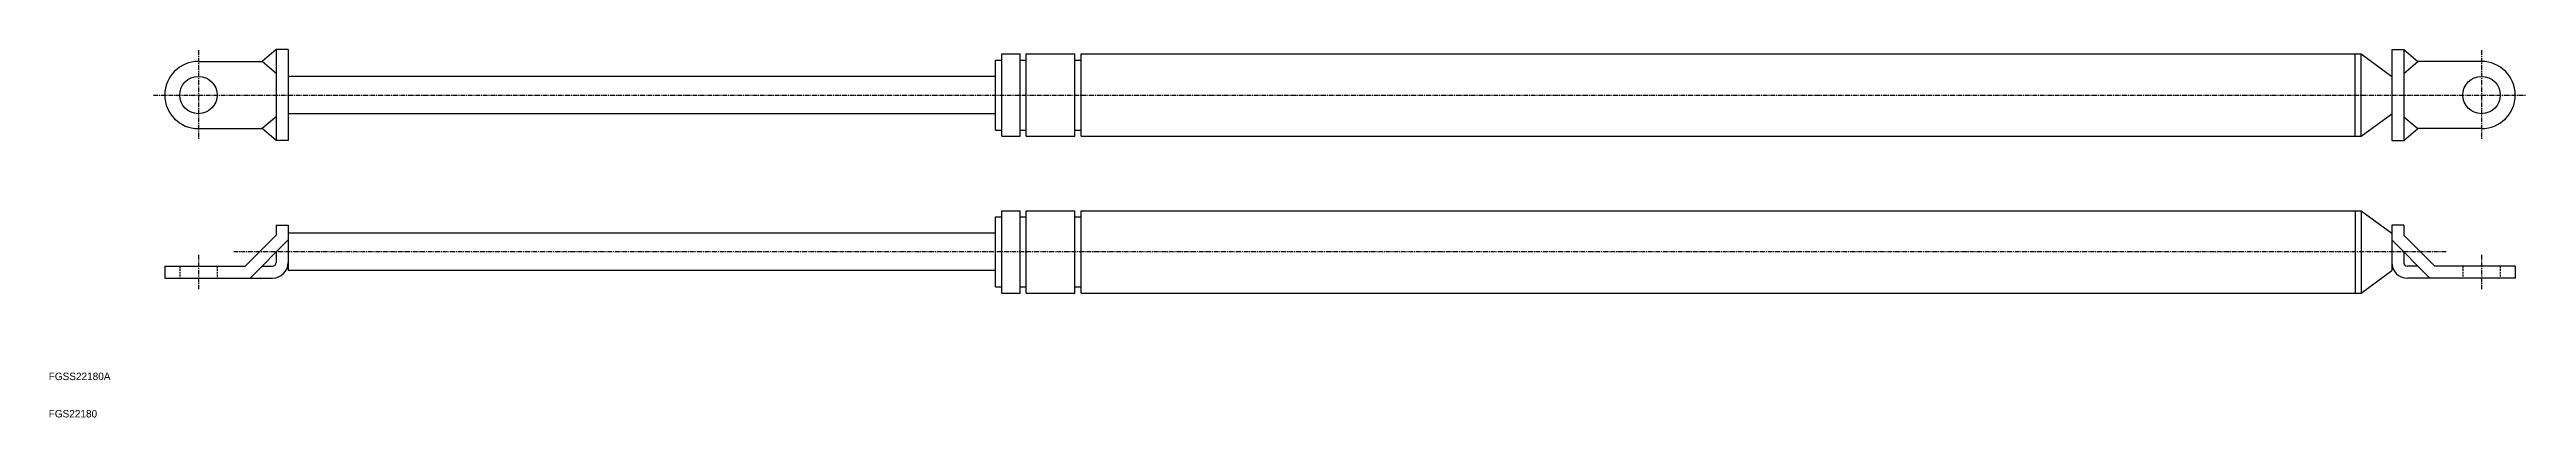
# Model space of a CAD drawing. Extents: x 10 to 672, y 10 to 108.
import ezdxf

# ---------------------------------------------------------------- set-up
doc = ezdxf.new("R2010")
doc.units = 0
doc.linetypes.add('CENTER', pattern=[2, 1.25, -0.25, 0.25, -0.25])
doc.linetypes.add('DASHED', pattern=[0.75, 0.5, -0.25])
doc.layers.get('0').update_dxf_attribs({"linetype": 'CONTINUOUS'})
doc.layers.add('CENTER', color=1, linetype='CENTER')

msp = doc.modelspace()

# ---------------------------------------------------------------- linework, layer by layer
at = {"color": 7, "linetype": 'CONTINUOUS'}
for p, q in [((70.8, 108.5), (67, 105.3)), ((70.8, 108.5), (70.8, 84.1)), ((74, 108.5), (70.8, 108.5)), ((74, 108.5), (74, 84.1)), ((264.63, 85.3), (264.63, 107.3)), ((264.63, 107.3), (269.52, 107.3)), ((269.52, 85.3), (269.52, 107.3)), ((271.15, 85.3), (271.15, 107.3)), ((271.15, 107.3), (284.19, 107.3)), ((284.19, 85.3), (284.19, 107.3)), ((285.82, 107.3), (627.85, 107.3)), ((285.82, 85.3), (285.82, 107.3)), ((626.22, 85.3), (626.22, 107.3)), ((627.85, 107.3), (636, 101.3)), ((627.85, 85.3), (627.85, 107.3)), ((636, 108.5), (636, 84.1)), ((636, 108.5), (639.2, 108.5)), ((639.2, 108.5), (639.2, 84.1)), ((639.2, 108.5), (643, 105.3)), ((50, 105.3), (67, 105.3)), ((70.8, 102.1), (67, 105.3)), ((263, 101.3), (74, 101.3)), ((263, 86.93), (263, 105.67)), ((263, 105.67), (264.63, 105.67)), ((269.52, 105.67), (271.15, 105.67)), ((284.19, 105.67), (285.82, 105.67)), ((639.2, 102.1), (643, 105.3)), ((660, 105.3), (643, 105.3)), ((50, 87.3), (67, 87.3)), ((70.8, 90.5), (67, 87.3)), ((70.8, 84.1), (67, 87.3)), ((263, 91.3), (74, 91.3)), ((263, 86.93), (264.63, 86.93)), ((269.52, 86.93), (271.15, 86.93)), ((284.19, 86.93), (285.82, 86.93)), ((627.85, 85.3), (636, 91.3)), ((639.2, 90.5), (643, 87.3)), ((639.2, 84.1), (643, 87.3)), ((660, 87.3), (643, 87.3)), ((74, 84.1), (70.8, 84.1)), ((264.63, 85.3), (269.52, 85.3)), ((271.15, 85.3), (284.19, 85.3)), ((285.82, 85.3), (627.85, 85.3)), ((636, 84.1), (639.2, 84.1)), ((70.8, 61.5), (70.8, 58.825483)), ((70.8, 61.5), (74, 61.5)), ((74, 61.5), (74, 49.3)), ((263, 44.93), (263, 63.67)), ((263, 63.67), (264.63, 63.67)), ((264.63, 43.3), (264.63, 65.3)), ((264.63, 65.3), (269.52, 65.3)), ((269.52, 43.3), (269.52, 65.3)), ((269.52, 63.67), (271.15, 63.67)), ((271.15, 43.3), (271.15, 65.3)), ((271.15, 65.3), (284.19, 65.3)), ((284.19, 43.3), (284.19, 65.3)), ((284.19, 63.67), (285.82, 63.67)), ((285.82, 65.3), (627.85, 65.3)), ((285.82, 43.3), (285.82, 65.3)), ((626.22, 65.3), (626.22, 43.3)), ((627.85, 65.3), (627.85, 43.3)), ((627.85, 65.3), (636, 59.3)), ((636, 61.5), (636, 49.3)), ((639.2, 61.5), (636, 61.5)), ((639.2, 61.5), (639.2, 58.825483)), ((70.8, 58.825483), (62.474517, 50.5)), ((74, 57.5), (63.8, 47.3)), ((70.8, 54.3), (70.8, 51.5)), ((263, 59.3), (74, 59.3)), ((636, 57.5), (646.2, 47.3)), ((639.2, 58.825483), (647.525483, 50.5)), ((639.2, 54.3), (639.2, 51.5)), ((41, 50.5), (62.474517, 50.5)), ((41, 50.5), (41, 47.3)), ((41, 47.3), (69.8, 47.3)), ((67, 50.5), (69.8, 50.5)), ((263, 49.3), (74, 49.3)), ((627.85, 43.3), (636, 49.3)), ((643, 50.5), (640.2, 50.5)), ((669, 47.3), (640.2, 47.3)), ((669, 50.5), (647.525483, 50.5)), ((669, 50.5), (669, 47.3)), ((263, 44.93), (264.63, 44.93)), ((264.63, 43.3), (269.52, 43.3)), ((269.52, 44.93), (271.15, 44.93)), ((271.15, 43.3), (284.19, 43.3)), ((284.19, 44.93), (285.82, 44.93)), ((285.82, 43.3), (627.85, 43.3))]:
    msp.add_line(p, q, dxfattribs=at)
at = {"color": 3, "linetype": 'DASHED'}
for p, q in [((45, 50.5), (45, 47.3)), ((55, 50.5), (55, 47.3)), ((655, 50.5), (655, 47.3)), ((665, 50.5), (665, 47.3))]:
    msp.add_line(p, q, dxfattribs=at)
at = {"color": 7, "linetype": 'CONTINUOUS'}
for centre in [(50, 96.3), (660, 96.3)]:
    msp.add_circle(centre, 5, dxfattribs=at)
for centre, radius, start, end in [((50, 96.3), 9, 90, 270), ((660, 96.3), 9, 270, 90), ((69.8, 51.5), 1, 270, 0), ((69.8, 51.5), 4.2, 270, 0), ((640.2, 51.5), 4.2, 180, 270), ((640.2, 51.5), 1, 180, 270)]:
    msp.add_arc(centre, radius, start, end, dxfattribs=at)
at = {"layer": 'CENTER', "color": 1, "linetype": 'CENTER'}
for p, q in [((50, 108.3), (50, 84.3)), ((660, 108.3), (660, 84.3)), ((38, 96.3), (672, 96.3)), ((50, 53.5), (50, 44.3)), ((650.525483, 54.3), (59.474517, 54.3)), ((660, 53.5), (660, 44.3))]:
    msp.add_line(p, q, dxfattribs=at)

# ---------------------------------------------------------------- texts
at = {"color": 7, "linetype": 'CONTINUOUS'}
for s, p in [('FGSS22180A', (10, 20)), ('FGS22180', (10, 10))]:
    msp.add_text(s, height=2, dxfattribs=at).set_placement(p)

doc.saveas('drawing.dxf')
